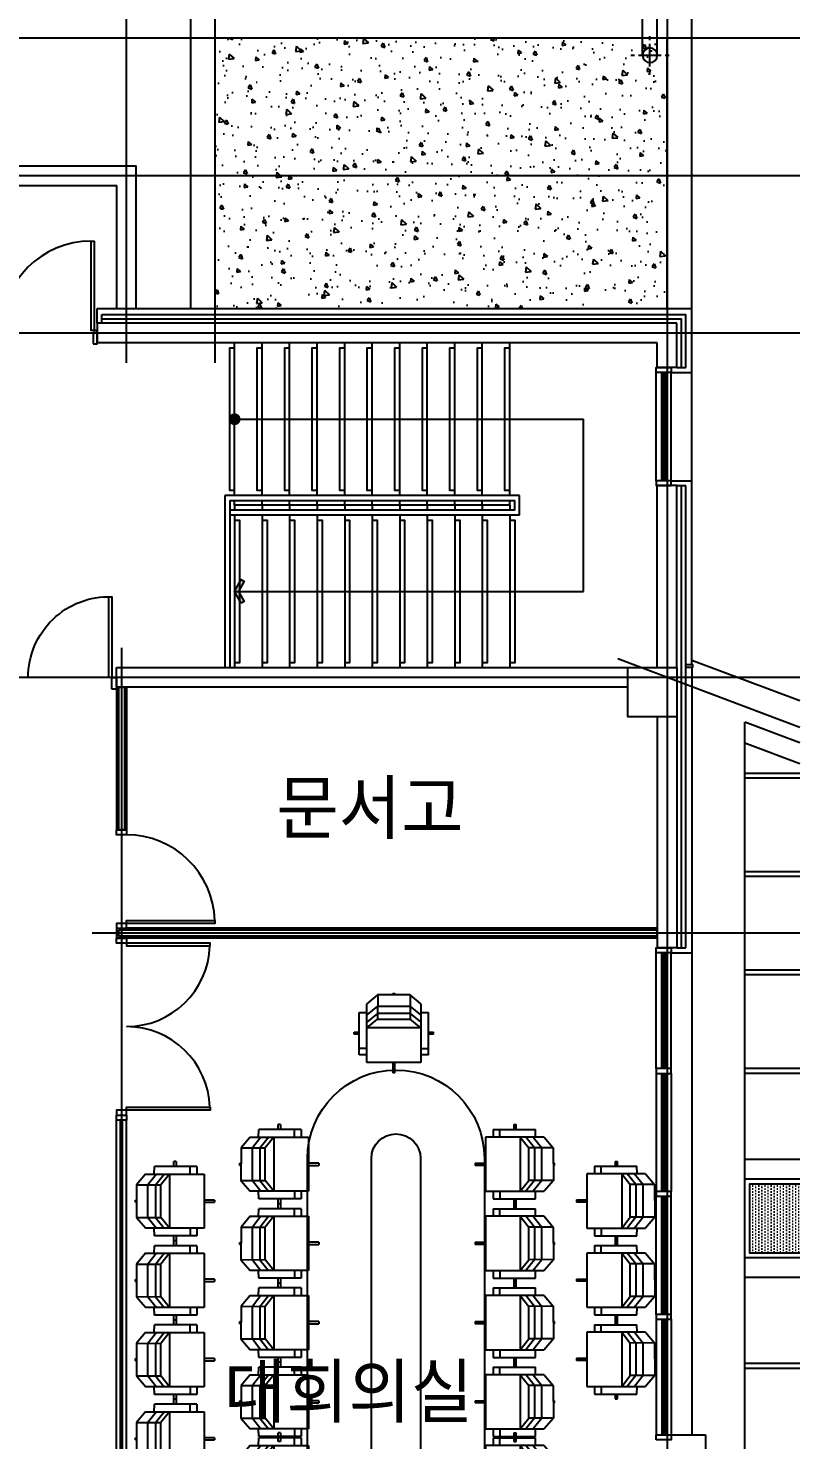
# Model space of a CAD drawing. Header units: millimetres. Extents: x 10462777 to 22643323, y 453826 to 1389191.
# Drawn here: x 11520538 to 11528388, y 590657 to 605007 of the extents above; entities that cross this region are included whole.
import ezdxf

# ---------------------------------------------------------------- set-up
doc = ezdxf.new("R2010")
doc.units = ezdxf.units.MM
doc.header["$LTSCALE"] = 200
doc.header["$MEASUREMENT"] = 0
for name, color, linetype in [('4', 4, 'CONTINUOUS'), ('ARWALL', 2, 'CONTINUOUS'), ('CEN', 1, 'CONTINUOUS'), ('COL', 2, 'CONTINUOUS'), ('column', 2, 'CONTINUOUS'), ('door', 4, 'CONTINUOUS'), ('dry', 4, 'CONTINUOUS'), ('ELE6', 7, 'CONTINUOUS'), ('ext2', 3, 'CONTINUOUS'), ('FIN', 5, 'CONTINUOUS'), ('HAT', 5, 'CONTINUOUS'), ('HATCH', 8, 'CONTINUOUS'), ('st', 8, 'CONTINUOUS'), ('TEXT', 7, 'CONTINUOUS'), ('win', 6, 'CONTINUOUS'), ('WIN2', 5, 'CONTINUOUS'), ('단열재', 8, 'CONTINUOUS'), ('외부마감', 5, 'CONTINUOUS')]:
    doc.layers.add(name, color=color, linetype=linetype)
doc.styles.add('HY울릉도L', font='txt.shx ', dxfattribs={"bigfont": ' whgtxt.shx'})
doc.linetypes.add('BATTING', pattern='A,0.00254,-2.54,[134,ltypeshp.shx,S=2.54,R=0,X=-2.54,Y=0],-5.08,[134,ltypeshp.shx,S=2.54,R=180,X=2.54,Y=0],-2.54', length=10.16254)

# ---------------------------------------------------------------- blocks, each defined once
blk = doc.blocks.new('cha')
at = {"layer": '4', "color": 8}
for p, q in [((-441, 155), (-332, 247)), ((-441, 155), (-441, -441)), ((-332, 247), (0, 248)), ((-332, 247), (-331, 0)), ((-176, 260), (-176, 249)), ((-154, 260), (-176, 260)), ((-154, 260), (-154, 249)), ((-1, 247), (0, 0)), ((0, 248), (110, 154)), ((110, -441), (110, 154)), ((-441, 68), (-518, 66)), ((-518, -364), (-518, 66)), ((-441, 44), (-331, 132)), ((-331, 55), (-441, -33)), ((-441, -88), (-331, 0)), ((0, 132), (-331, 132)), ((-331, 55), (0, 55)), ((0, 0), (-331, 0)), ((0, 132), (110, 44)), ((0, 55), (110, -33)), ((110, -88), (0, 0)), ((188, 66), (110, 68)), ((188, -364), (188, 66)), ((-568, -154), (-568, -132)), ((-518, -132), (-568, -132)), ((-441, -88), (110, -88)), ((237, -132), (188, -132)), ((237, -154), (237, -132)), ((-568, -154), (-518, -154)), ((188, -154), (237, -154)), ((-441, -298), (-518, -298)), ((-518, -364), (-441, -364)), ((110, -298), (188, -298)), ((110, -364), (188, -364)), ((-441, -441), (110, -441)), ((-177, -546), (-177, -441)), ((-177, -546), (-154, -546)), ((-154, -441), (-154, -546))]:
    blk.add_line(p, q, dxfattribs=at)
blk = doc.blocks.new('DRAIN')
at = {"layer": 'HATCH'}
for p, q in [((0, 97.5), (0, 77.5)), ((-97.5, 0), (-77.5, 0)), ((-57.5, 0), (57.5, 0)), ((0, 57.5), (0, -57.5)), ((77.5, 0), (97.5, 0)), ((0, -77.5), (0, -97.5))]:
    blk.add_line(p, q, dxfattribs=at)
blk.add_circle((0, 0), 37.5, dxfattribs=at)

msp = doc.modelspace()

# ---------------------------------------------------------------- hatches: boundary and pattern name
at = {"layer": 'HAT', "ltscale": 10}
h = msp.add_hatch(dxfattribs=at)
h.set_pattern_fill('DOTS', color=253, scale=500, angle=90, style=0)
h.set_pattern_definition([(90, (11945721.514, -448510.26), (-31.25, 15.625), [0, -31.25])])
h.paths.add_polyline_path([(11528388.29521, 592557.23367), (11528388.29521, 593257.23367), (11527878.29521, 593257.23367), (11527878.29521, 592557.23367)])
at = {"layer": 'HATCH'}
h = msp.add_hatch(dxfattribs=at)
h.set_pattern_fill('AR-CONC', color=253, scale=60, angle=630, style=0)
h.set_pattern_definition([(320, (12988389.77, -1377070.33), (-37.65128, -430.35611), [45, -495]), (265, (12988389.77, -1377070.33), (451.31528, 83.2508), [36, -396]), (10.451444, (12988386.63, -1377106.2), (413.663995, -347.10531), [38.244115, -420.68527]), (316.1842, (12988509.77, -1377070.33), (-99.31157, -640.3448), [67.5, -742.5]), (6.635635, (12988501.5, -1377123.7), (584.47116, -560.79717), [57.3662, -631.02826]), (261.184164, (12988509.8, -1377070.3), (584.47116, -560.79717), [54, -594]), (291, (12988479.77, -1377130.33), (-241.571334, -358.14423), [45, -495]), (236, (12988479.77, -1377130.33), (435.09003, -145.9892), [36, -396]), (341.451445, (12988459.64, -1377160.18), (193.51869, -504.133426), [38.244114, -420.68527]), (307.5, (12988389.77, -1377070.33), (199.736312, -7.295913), [0, -391.2, 0, -402, 0, -397.5]), (277.5, (12988389.77, -1377070.33), (236.647027, -157.841722), [0, -229.2, 0, -382.2, 0, -151.5]), (237.5, (12988389.77, -1376936.53), (-13.532923, -320.293462), [0, -150, 0, -468, 0, -621]), (227.5, (12988389.77, -1376876.53), (60.06299, -349.911702), [0, -195, 0, -310.8, 0, -441])])
h.paths.add_polyline_path([(11527038.29521, 604907.23368), (11524288.29521, 604907.23368), (11522438.29521, 604907.23368), (11522438.29521, 603507.23368), (11522438.29521, 602157.23368), (11525488.29521, 602157.23368), (11525988.29521, 602157.23368), (11527038.29521, 602157.23368)])
at = {"layer": 'st'}
msp.add_hatch(color=253, dxfattribs=at).paths.add_polyline_path([(11522706.10384, 599162.23368), (11522638.29521, 599282.23368), (11522706.10384, 599402.23368), (11522736.57544, 599385.01504), (11522678.49658, 599282.23368), (11522736.57544, 599179.45232)])

# ---------------------------------------------------------------- linework, layer by layer
at = {"layer": '4', "color": 253}
for p, q in [((11526788.29521, 604732.23368), (11526788.29521, 605157.23368)), ((11526938.29521, 604732.23368), (11526938.29521, 605157.23368))]:
    msp.add_line(p, q, dxfattribs=at)
for points in [[(11525179.83926, 588716.29542, -1), (11523379.83926, 588716.29542), (11523379.83926, 593516.29542, -1), (11525179.83926, 593516.29542)], [(11524529.83926, 588716.29542, -1), (11524029.83926, 588716.29542), (11524029.83926, 593516.29542, -1), (11524529.83926, 593516.29542)]]:
    msp.add_lwpolyline(points, format="xyb", close=True, dxfattribs=at)
at = {"layer": 'CEN', "color": 253}
for p, q in [((11521538.29521, 601607.23368), (11521538.29521, 605907.23368)), ((11522438.29521, 605907.23368), (11522438.29521, 601607.23368)), ((11527038.29521, 605907.23368), (11527038.29521, 573407.23367)), ((11528388.29521, 604907.23368), (11510388.29521, 604907.23368)), ((11528388.29521, 603507.23368), (11510388.29521, 603507.23368)), ((11528388.29521, 601907.23368), (11510388.29521, 601907.23368)), ((11526938.29521, 601907.23368), (11510388.29521, 601907.23368)), ((11521488.10707, 598707.23368), (11521488.10707, 573407.23367)), ((11528388.29521, 597899.71488), (11526538.29521, 598595.2036)), ((11527063.29521, 598407.23368), (11510388.29521, 598407.23368)), ((11528388.29521, 598407.23368), (11510388.29521, 598407.23368)), ((11528388.29521, 595807.23367), (11521188.10707, 595807.23367)), ((11528038.29521, 595807.23367), (11526038.29521, 595807.23367))]:
    msp.add_line(p, q, dxfattribs=at)
at = {"layer": 'COL', "color": 253}
for p, q in [((11527138.29521, 602007.23368), (11521238.29522, 602007.23368)), ((11521238.29522, 602007.23368), (11521238.29522, 601807.23368)), ((11527138.29521, 601557.23368), (11527138.29521, 602007.23368)), ((11526938.29521, 601807.23368), (11521238.29522, 601807.23368)), ((11526938.29521, 601557.23368), (11526938.29521, 601807.23368)), ((11527138.29521, 601557.23368), (11526938.29521, 601557.23368)), ((11526938.29521, 598507.23368), (11526938.29521, 600357.23368)), ((11527138.29521, 600357.23368), (11526938.29521, 600357.23368)), ((11527138.29521, 598507.23368), (11527138.29521, 600357.23368)), ((11521438.10707, 598507.23368), (11526638.29521, 598507.23368)), ((11521438.10707, 598307.23368), (11521438.10707, 598507.23368)), ((11526638.29521, 598307.23368), (11521438.10707, 598307.23368)), ((11526938.29521, 598007.23368), (11526938.29521, 595657.23368)), ((11527138.29521, 598007.23368), (11527138.29521, 595657.23368)), ((11527138.29521, 595657.23368), (11526938.29521, 595657.23368))]:
    msp.add_line(p, q, dxfattribs=at)
at = {"layer": 'column', "color": 253}
msp.add_lwpolyline([(11527138.29521, 598007.23368), (11526638.29521, 598007.23368), (11526638.29521, 598507.23368), (11527138.29521, 598507.23368), (11527138.29521, 598007.23368)], dxfattribs=at)
at = {"layer": 'door', "color": 253}
for p, q in [((11521458.10707, 596857.23367), (11521528.10707, 596857.23367)), ((11521528.10707, 596857.23367), (11521458.10707, 596857.23367))]:
    msp.add_line(p, q, dxfattribs=at)
at = {"layer": 'door', "color": 253, "linetype": 'Continuous'}
msp.add_lwpolyline([(11521208.29522, 601933.23368), (11521178.29522, 601933.23368), (11521178.29522, 602843.08569), (11521208.29522, 602843.08569), (11521208.29522, 601933.23368)], dxfattribs=at)
for points in [[(11521198.29522, 601797.23368), (11521238.29522, 601797.23368), (11521238.29522, 601933.23368), (11521208.29522, 601933.23368), (11521208.29522, 601903.23368), (11521198.29522, 601903.23368)], [(11521198.29522, 601797.23368), (11521238.29522, 601797.23368), (11521238.29522, 601933.23368), (11521208.29522, 601933.23368), (11521208.29522, 601903.23368), (11521198.29522, 601903.23368)], [(11521538.10707, 596807.23367), (11521438.10707, 596807.23367), (11521438.10707, 596857.23367), (11521538.10707, 596857.23367)], [(11521538.10707, 595907.23367), (11521438.10707, 595907.23367), (11521438.10707, 595857.23367), (11521538.10707, 595857.23367)], [(11521538.10707, 595707.23367), (11521438.10707, 595707.23367), (11521438.10707, 595757.23367), (11521538.10707, 595757.23367)], [(11521538.013, 594007.42181), (11521438.013, 594007.42181), (11521438.013, 593957.42181), (11521538.013, 593957.42181)]]:
    msp.add_lwpolyline(points, close=True, dxfattribs=at)
at = {"layer": 'door', "color": 253}
msp.add_lwpolyline([(11520538.29521, 598407.23368, -0.4249048674), (11521388.10707, 599226.69158), (11521388.10707, 598407.23368), (11521358.10707, 598407.23368), (11521358.10707, 599227.23366)], format="xyb", dxfattribs=at)
msp.add_lwpolyline([(11521388.10707, 598287.23368), (11521388.10707, 598407.23368), (11521438.10707, 598407.23368), (11521438.10707, 598287.23368)], close=True, dxfattribs=at)
for points in [[(11522438.10707, 595937.23367), (11522438.10707, 595907.23367), (11521538.10707, 595907.23367), (11521538.10707, 595937.23367), (11522438.10707, 595937.23367)], [(11522388.013, 595677.42181), (11522388.013, 595707.42181), (11521538.013, 595707.42181), (11521538.013, 595677.42181), (11522388.013, 595677.42181)], [(11522388.013, 594037.42181), (11522388.013, 594007.42181), (11521538.013, 594007.42181), (11521538.013, 594037.42181), (11522388.013, 594037.42181)]]:
    msp.add_lwpolyline(points, dxfattribs=at)
for centre, radius, start, end in [((11521178.29522, 601933.23368), 909.85201, 90, 180), ((11521538.10707, 595907.23367), 900, 1.910213166, 90), ((11521538.013, 595707.42181), 850, 270, 357.977375962), ((11521538.013, 594007.42181), 850, 2.022624038, 90)]:
    msp.add_arc(centre, radius, start, end, dxfattribs=at)
at = {"layer": 'dry', "color": 253}
for p, q in [((11521438.10707, 598307.23368), (11521438.10707, 596857.23367)), ((11521458.10707, 598307.23368), (11521458.10707, 596857.23367)), ((11521518.10707, 598307.23368), (11521518.10707, 596857.23367)), ((11521538.10707, 598307.23368), (11521538.10707, 596857.23367)), ((11521438.10707, 595857.23367), (11521438.10707, 595757.23367)), ((11526938.29521, 595837.23367), (11521458.10707, 595837.23367)), ((11521458.10707, 595837.23367), (11521458.10707, 595777.23367)), ((11526938.29521, 595857.23367), (11521538.10707, 595857.23367)), ((11526938.29521, 595757.23367), (11526938.29521, 595857.23367)), ((11526938.29521, 595757.23367), (11521438.10707, 595757.23367)), ((11526938.29521, 595777.23367), (11521458.10707, 595777.23367))]:
    msp.add_line(p, q, dxfattribs=at)
at = {"layer": 'dry', "color": 253, "ltscale": 10}
for p, q in [((11521438.10707, 598307.23368), (11521538.10707, 598307.23368)), ((11521438.10707, 596857.23367), (11521538.10707, 596857.23367))]:
    msp.add_line(p, q, dxfattribs=at)
at = {"layer": 'ELE6', "color": 253, "ltscale": 10}
for p in [(11517238.29521, 603407.23368), (11521438.29521, 602157.23368)]:
    msp.add_line(p, (11521438.29521, 603407.23368), dxfattribs=at)
msp.add_lwpolyline([(11527038.29521, 602157.23368), (11527038.29521, 604907.23368), (11524288.29521, 604907.23368), (11522438.29521, 604907.23368), (11522438.29521, 602157.23368)], dxfattribs=at)
at = {"layer": 'ext2', "color": 253, "ltscale": 10}
for p, q in [((11517438.29521, 603607.23368), (11521638.29521, 603607.23368)), ((11521638.29521, 602157.23368), (11521638.29521, 603607.23368)), ((11528388.29521, 598168.81766), (11527288.29521, 598580.591)), ((11527828.29521, 590557.23367), (11527828.29521, 597951.34024)), ((11528388.29521, 597741.71018), (11527828.29521, 597951.34024)), ((11527828.29521, 597949.99157), (11527828.29521, 597949.99157)), ((11528388.29521, 597528.15644), (11527828.29521, 597737.7865)), ((11528388.29521, 593507.23367), (11527828.29521, 593507.23367)), ((11528388.29521, 593307.23367), (11527828.29521, 593307.23367)), ((11528388.29521, 592507.23367), (11527828.29521, 592507.23367)), ((11528388.29521, 592307.23367), (11527828.29521, 592307.23367))]:
    msp.add_line(p, q, dxfattribs=at)
msp.add_lwpolyline([(11527288.29521, 602157.23368), (11527288.29521, 605157.23368), (11524038.29521, 605157.23368), (11522188.29521, 605157.23368), (11522188.29521, 603757.23368), (11522188.29521, 602157.23368)], dxfattribs=at)
at = {"layer": 'FIN', "color": 253, "ltscale": 10}
for p, q in [((11527288.29521, 600407.23368), (11527288.29521, 601507.23368)), ((11527288.29521, 595607.23368), (11527288.29521, 590707.04553))]:
    msp.add_line(p, q, dxfattribs=at)
at = {"layer": 'HAT', "color": 253, "ltscale": 10}
for p, q in [((11528388.29521, 597432.23367), (11527828.29521, 597432.23367)), ((11528388.29521, 597382.23367), (11527828.29521, 597382.23367)), ((11528388.29521, 596432.23367), (11527828.29521, 596432.23367)), ((11528388.29521, 596382.23367), (11527828.29521, 596382.23367)), ((11528388.29521, 595432.23367), (11527828.29521, 595432.23367)), ((11528388.29521, 595382.23367), (11527828.29521, 595382.23367)), ((11528388.29521, 594432.23367), (11527828.29521, 594432.23367)), ((11528388.29521, 594382.23367), (11527828.29521, 594382.23367)), ((11528388.29521, 591432.23367), (11527828.29521, 591432.23367)), ((11528388.29521, 591382.23367), (11527828.29521, 591382.23367))]:
    msp.add_line(p, q, dxfattribs=at)
msp.add_lwpolyline([(11528388.29521, 593257.23367), (11527878.29521, 593257.23367), (11527878.29521, 592557.23367), (11528388.29521, 592557.23367)], dxfattribs=at)
at = {"layer": 'st', "color": 253}
for p, q in [((11522638.29521, 600257.23368), (11522638.29521, 601807.23368)), ((11522918.29521, 600257.23368), (11522918.29521, 601807.23368)), ((11523198.29521, 600257.23368), (11523198.29521, 601807.23368)), ((11523478.29521, 600257.23368), (11523478.29521, 601807.23368)), ((11523758.29521, 600257.23368), (11523758.29521, 601807.23368)), ((11524038.29521, 600257.23368), (11524038.29521, 601807.23368)), ((11524318.29521, 600257.23368), (11524318.29521, 601807.23368)), ((11524598.29521, 600257.23368), (11524598.29521, 601807.23368)), ((11524878.29521, 600257.23368), (11524878.29521, 601807.23368)), ((11525158.29521, 600257.23368), (11525158.29521, 601807.23368)), ((11525438.29521, 600257.23368), (11525438.29521, 601807.23368)), ((11522638.29521, 601032.23368), (11526188.29521, 601032.23368)), ((11526188.29521, 599282.23368), (11526188.29521, 601032.23368)), ((11525538.29521, 600257.23368), (11522538.29521, 600257.23368)), ((11522538.29521, 600257.23368), (11522538.29521, 598507.23368)), ((11522588.29521, 600207.23368), (11522588.29521, 598507.23368)), ((11522588.29521, 600207.23368), (11525488.29521, 600207.23368)), ((11522638.29521, 600157.23368), (11522638.29521, 600207.23368)), ((11522638.29521, 600157.23368), (11522638.29521, 600107.23368)), ((11525438.29521, 600157.23368), (11522638.29521, 600157.23368)), ((11522918.29521, 600157.23368), (11522918.29521, 600207.23368)), ((11522918.29521, 600157.23368), (11522918.29521, 600107.23368)), ((11523198.29521, 600157.23368), (11523198.29521, 600207.23368)), ((11523198.29521, 600157.23368), (11523198.29521, 600107.23368)), ((11523478.29521, 600157.23368), (11523478.29521, 600207.23368)), ((11523478.29521, 600157.23368), (11523478.29521, 600107.23368)), ((11523758.29521, 600157.23368), (11523758.29521, 600207.23368)), ((11523758.29521, 600157.23368), (11523758.29521, 600107.23368)), ((11524038.29521, 600157.23368), (11524038.29521, 600207.23368)), ((11524038.29521, 600157.23368), (11524038.29521, 600107.23368)), ((11524318.29521, 600157.23368), (11524318.29521, 600207.23368)), ((11524318.29521, 600157.23368), (11524318.29521, 600107.23368)), ((11524598.29521, 600157.23368), (11524598.29521, 600207.23368)), ((11524598.29521, 600157.23368), (11524598.29521, 600107.23368)), ((11524878.29521, 600157.23368), (11524878.29521, 600207.23368)), ((11524878.29521, 600157.23368), (11524878.29521, 600107.23368)), ((11525158.29521, 600157.23368), (11525158.29521, 600207.23368)), ((11525158.29521, 600157.23368), (11525158.29521, 600107.23368)), ((11525438.29521, 600157.23368), (11525438.29521, 600207.23368)), ((11525438.29521, 600157.23368), (11525438.29521, 600107.23368)), ((11525488.29521, 600107.23368), (11525488.29521, 600207.23368)), ((11525538.29521, 600057.23368), (11525538.29521, 600257.23368)), ((11525488.29521, 600107.23368), (11522588.29521, 600107.23368)), ((11525538.29521, 600057.23368), (11522588.29521, 600057.23368)), ((11522638.29521, 600057.23368), (11522638.29521, 598507.23368)), ((11522918.29521, 600057.23368), (11522918.29521, 598507.23368)), ((11523198.29521, 600057.23368), (11523198.29521, 598507.23368)), ((11523478.29521, 600057.23368), (11523478.29521, 598507.23368)), ((11523758.29521, 600057.23368), (11523758.29521, 598507.23368)), ((11524038.29521, 600057.23368), (11524038.29521, 598507.23368)), ((11524318.29521, 600057.23368), (11524318.29521, 598507.23368)), ((11524598.29521, 600057.23368), (11524598.29521, 598507.23368)), ((11524878.29521, 600057.23368), (11524878.29521, 598507.23368)), ((11525158.29521, 600057.23368), (11525158.29521, 598507.23368)), ((11525438.29521, 600057.23368), (11525438.29521, 598507.23368)), ((11522638.29521, 599282.23368), (11526188.29521, 599282.23368))]:
    msp.add_line(p, q, dxfattribs=at)
for points in [[(11522638.29521, 600307.23368), (11522588.29521, 600307.23368), (11522588.29521, 601757.23368), (11522638.29521, 601757.23368)], [(11522918.29521, 600307.23368), (11522868.29521, 600307.23368), (11522868.29521, 601757.23368), (11522918.29521, 601757.23368)], [(11523198.29521, 600307.23368), (11523148.29521, 600307.23368), (11523148.29521, 601757.23368), (11523198.29521, 601757.23368)], [(11523478.29521, 600307.23368), (11523428.29521, 600307.23368), (11523428.29521, 601757.23368), (11523478.29521, 601757.23368)], [(11523758.29521, 600307.23368), (11523708.29521, 600307.23368), (11523708.29521, 601757.23368), (11523758.29521, 601757.23368)], [(11524038.29521, 600307.23368), (11523988.29521, 600307.23368), (11523988.29521, 601757.23368), (11524038.29521, 601757.23368)], [(11524318.29521, 600307.23368), (11524268.29521, 600307.23368), (11524268.29521, 601757.23368), (11524318.29521, 601757.23368)], [(11524598.29521, 600307.23368), (11524548.29521, 600307.23368), (11524548.29521, 601757.23368), (11524598.29521, 601757.23368)], [(11524878.29521, 600307.23368), (11524828.29521, 600307.23368), (11524828.29521, 601757.23368), (11524878.29521, 601757.23368)], [(11525158.29521, 600307.23368), (11525108.29521, 600307.23368), (11525108.29521, 601757.23368), (11525158.29521, 601757.23368)], [(11525438.29521, 600307.23368), (11525388.29521, 600307.23368), (11525388.29521, 601757.23368), (11525438.29521, 601757.23368)], [(11522638.29521, 600007.23368), (11522688.29521, 600007.23368), (11522688.29521, 598557.23368), (11522638.29521, 598557.23368)], [(11522918.29521, 600007.23368), (11522968.29521, 600007.23368), (11522968.29521, 598557.23368), (11522918.29521, 598557.23368)], [(11523198.29521, 600007.23368), (11523248.29521, 600007.23368), (11523248.29521, 598557.23368), (11523198.29521, 598557.23368)], [(11523478.29521, 600007.23368), (11523528.29521, 600007.23368), (11523528.29521, 598557.23368), (11523478.29521, 598557.23368)], [(11523758.29521, 600007.23368), (11523808.29521, 600007.23368), (11523808.29521, 598557.23368), (11523758.29521, 598557.23368)], [(11524038.29521, 600007.23368), (11524088.29521, 600007.23368), (11524088.29521, 598557.23368), (11524038.29521, 598557.23368)], [(11524318.29521, 600007.23368), (11524368.29521, 600007.23368), (11524368.29521, 598557.23368), (11524318.29521, 598557.23368)], [(11524598.29521, 600007.23368), (11524648.29521, 600007.23368), (11524648.29521, 598557.23368), (11524598.29521, 598557.23368)], [(11524878.29521, 600007.23368), (11524928.29521, 600007.23368), (11524928.29521, 598557.23368), (11524878.29521, 598557.23368)], [(11525158.29521, 600007.23368), (11525208.29521, 600007.23368), (11525208.29521, 598557.23368), (11525158.29521, 598557.23368)], [(11525438.29521, 600007.23368), (11525488.29521, 600007.23368), (11525488.29521, 598557.23368), (11525438.29521, 598557.23368)]]:
    msp.add_lwpolyline(points, dxfattribs=at)
at = {"layer": 'st', "color": 253, "const_width": 60}
msp.add_lwpolyline([(11522638.29521, 601002.23368, 1), (11522638.29521, 601062.23368, 1)], format="xyb", close=True, dxfattribs=at)
at = {"layer": 'st', "color": 253}
msp.add_lwpolyline([(11522706.10384, 599162.23368), (11522638.29521, 599282.23368), (11522706.10384, 599402.23368), (11522736.57544, 599385.01504), (11522678.49658, 599282.23368), (11522736.57544, 599179.45232)], close=True, dxfattribs=at)
at = {"layer": 'win', "color": 253}
for p, q in [((11526928.29521, 600407.23368), (11526928.29521, 601507.23368)), ((11527078.29521, 600407.23368), (11527078.29521, 601507.23368)), ((11526928.29521, 594432.23368), (11526928.29521, 595607.23368)), ((11527078.29521, 594432.23368), (11527078.29521, 595607.23368)), ((11526928.29521, 594382.23368), (11526928.29521, 593182.23368)), ((11527078.29521, 594382.23368), (11527078.29521, 593182.23368)), ((11526928.29521, 591932.23368), (11526928.29521, 593132.23368)), ((11527078.29521, 591932.23368), (11527078.29521, 593132.23368)), ((11526928.29521, 591882.23368), (11526928.29521, 590707.23368)), ((11527078.29521, 591882.23368), (11527078.29521, 590707.23368))]:
    msp.add_line(p, q, dxfattribs=at)
at = {"layer": 'win', "color": 253, "linetype": 'Continuous'}
for p, q in [((11521438.10707, 587527.23367), (11521438.10707, 593907.42181)), ((11521538.10707, 587527.23367), (11521538.10707, 593907.42181))]:
    msp.add_line(p, q, dxfattribs=at)
at = {"layer": 'win', "color": 253}
for points in [[(11526928.29521, 601507.23368), (11526928.29521, 601557.23368), (11527078.29521, 601557.23368), (11527078.29521, 601507.23368)], [(11526928.29521, 600407.23368), (11526928.29521, 600357.23368), (11527078.29521, 600357.23368), (11527078.29521, 600407.23368)], [(11526928.29521, 595607.23368), (11526928.29521, 595657.23368), (11527078.29521, 595657.23368), (11527078.29521, 595607.23368)], [(11526928.29521, 594432.23368), (11526928.29521, 594382.23368), (11527078.29521, 594382.23368), (11527078.29521, 594432.23368)], [(11526928.29521, 593182.23368), (11526928.29521, 593132.23368), (11527078.29521, 593132.23368), (11527078.29521, 593182.23368)], [(11526928.29521, 591932.23368), (11526928.29521, 591882.23368), (11527078.29521, 591882.23368), (11527078.29521, 591932.23368)], [(11526928.29521, 590657.23368), (11526928.29521, 590707.23368), (11527078.29521, 590707.23368), (11527078.29521, 590657.23368)]]:
    msp.add_lwpolyline(points, close=True, dxfattribs=at)
at = {"layer": 'win', "color": 253, "linetype": 'Continuous'}
msp.add_lwpolyline([(11521438.10707, 593957.42181), (11521538.10707, 593957.42181), (11521538.10707, 593907.42181), (11521438.10707, 593907.42181)], close=True, dxfattribs=at)
at = {"layer": 'WIN2', "color": 253}
for p, q in [((11526983.29521, 600407.23368), (11526983.29521, 601507.23368)), ((11527003.29521, 600407.23368), (11527003.29521, 601507.23368)), ((11527023.29521, 600407.23368), (11527023.29521, 601507.23368)), ((11526983.29521, 594432.23368), (11526983.29521, 595607.23368)), ((11527003.29521, 594432.23368), (11527003.29521, 595607.23368)), ((11527023.29521, 594432.23368), (11527023.29521, 595607.23368)), ((11526983.29521, 593182.23368), (11526983.29521, 594382.23368)), ((11527003.29521, 593182.23368), (11527003.29521, 594382.23368)), ((11527023.29521, 593182.23368), (11527023.29521, 594382.23368)), ((11521478.10707, 587527.23367), (11521478.10707, 593907.42181)), ((11521498.10707, 587527.23367), (11521498.10707, 593907.42181)), ((11526983.29521, 591932.23368), (11526983.29521, 593132.23368)), ((11527003.29521, 591932.23368), (11527003.29521, 593132.23368)), ((11527023.29521, 591932.23368), (11527023.29521, 593132.23368)), ((11526983.29521, 591882.23368), (11526983.29521, 590707.23368)), ((11527003.29521, 591882.23368), (11527003.29521, 590707.23368)), ((11527023.29521, 591882.23368), (11527023.29521, 590707.23368))]:
    msp.add_line(p, q, dxfattribs=at)
at = {"layer": '단열재', "color": 253}
for p, q in [((11521288.29522, 602097.23368), (11527228.29521, 602097.23368)), ((11521288.29522, 602007.23368), (11521288.29522, 602097.23368)), ((11527228.29521, 601557.23368), (11527228.29521, 602097.23368)), ((11527138.29521, 601557.23368), (11527228.29521, 601557.23368)), ((11527138.29521, 600357.23368), (11527228.29521, 600357.23368)), ((11527228.29521, 595657.23368), (11527228.29521, 600357.23368)), ((11527138.29521, 595657.23368), (11527228.29521, 595657.23368))]:
    msp.add_line(p, q, dxfattribs=at)
at = {"layer": '단열재', "color": 253, "linetype": 'BATTING', "ltscale": 0.045}
for p, q in [((11521288.29522, 602052.23368), (11527183.29521, 602052.23368)), ((11527183.29521, 601557.23368), (11527183.29521, 602052.23368)), ((11527183.29521, 595657.23368), (11527183.29521, 600357.23368))]:
    msp.add_line(p, q, dxfattribs=at)
at = {"layer": '외부마감', "color": 253}
for p, q in [((11521238.29522, 602157.23368), (11527288.29521, 602157.23368)), ((11521238.29522, 602007.23368), (11521238.29522, 602157.23368)), ((11527288.29521, 601507.23368), (11527288.29521, 602157.23368)), ((11527078.29521, 601507.23368), (11527288.29521, 601507.23368)), ((11527078.29521, 600407.23368), (11527288.29521, 600407.23368)), ((11527288.29521, 598537.23368), (11527288.29521, 600407.23368)), ((11527288.29521, 598507.23368), (11527288.29521, 595607.23368)), ((11527078.29521, 595607.23368), (11527288.29521, 595607.23368)), ((11527048.29521, 590707.04553), (11527428.29521, 590707.04553)), ((11527428.29521, 590707.04553), (11527428.29521, 590107.04553))]:
    msp.add_line(p, q, dxfattribs=at)
msp.add_lwpolyline([(11527228.29521, 598537.23368), (11527298.29521, 598537.23368), (11527298.29521, 598507.23368), (11527228.29521, 598507.23368), (11527228.29521, 598537.23368)], dxfattribs=at)

# ---------------------------------------------------------------- block references
at = {"layer": '4', "color": 253, "xscale": -1}
msp.add_blockref('cha', (11524092.95869, 594934.04554), dxfattribs=at)
at = {"layer": '4', "color": 253, "xscale": -1, "rotation": 90}
for p in [(11522950.58798, 593293.04414), (11521888.20388, 592917.04414), (11522950.58798, 592487.68765), (11521888.20388, 592111.68765), (11522950.58798, 591682.33115), (11521888.20388, 591306.33115), (11522950.58798, 590876.97465), (11521888.20388, 590500.97465), (11522950.58798, 590159.33115)]:
    msp.add_blockref('cha', p, dxfattribs=at)
at = {"layer": '4', "color": 253, "rotation": 270}
for p in [(11525633.09053, 593293.04414), (11526664.09053, 592919.68765), (11525633.09053, 592487.68765), (11526664.09053, 592114.33115), (11525633.09053, 591682.33115), (11526664.09053, 591308.97465), (11525633.09053, 590876.97465), (11525633.09053, 590159.33115)]:
    msp.add_blockref('cha', p, dxfattribs=at)
at = {"layer": 'ARWALL', "color": 253, "xscale": -2, "yscale": 2, "zscale": 2, "rotation": 180}
msp.add_blockref('DRAIN', (11526863.29521, 604732.23368), dxfattribs=at)

# ---------------------------------------------------------------- texts
at = {"layer": 'TEXT', "color": 253, "style": 'HY울릉도L'}
for s, p in [('문서고', (11523063.16092, 596763.57034)), ('대회의실', (11522527.16092, 590829.57034))]:
    msp.add_text(s, height=600, dxfattribs=at).set_placement(p)

doc.saveas('drawing.dxf')
